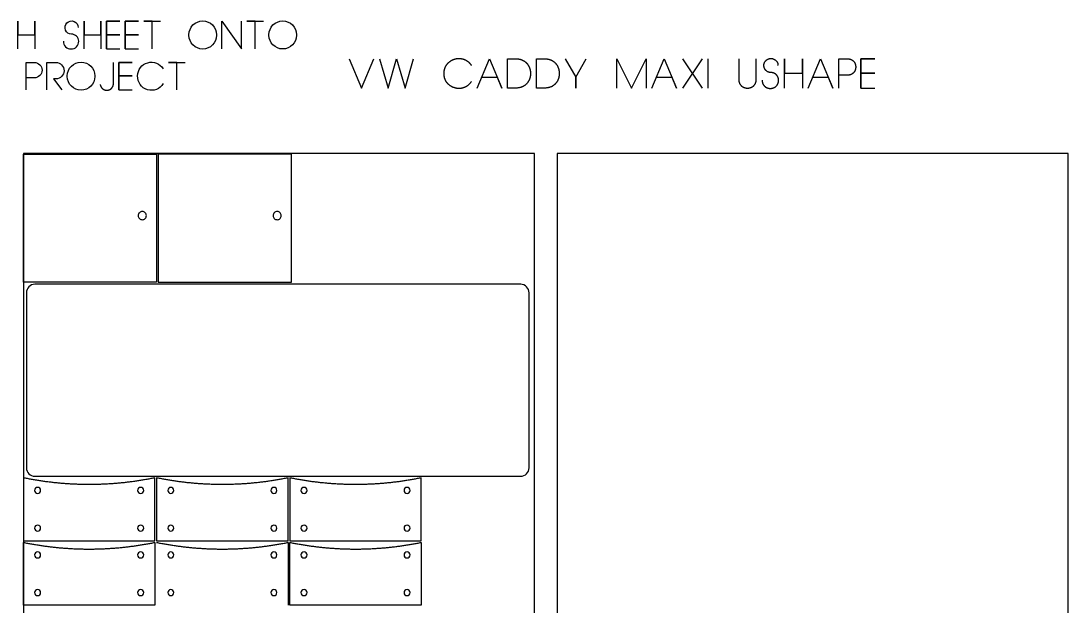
# Model space of a CAD drawing. Extents: x -767 to 3744, y -438 to 2808.
# Drawn here: x 1245 to 3744, y 1360 to 2757 of the extents above; entities that cross this region are included whole.
import ezdxf

# ---------------------------------------------------------------- set-up
doc = ezdxf.new("R2010")
doc.units = 0
for name, color, linetype in [('LAYER_1', 18, 'CONTINUOUS'), ('T5_LOGOLAYER_2', 18, 'CONTINUOUS'), ('T5_LOGOLAYER_20', 18, 'CONTINUOUS'), ('T5_LOGOLAYER_21', 18, 'CONTINUOUS')]:
    doc.layers.add(name, color=color, linetype=linetype)

msp = doc.modelspace()

# ---------------------------------------------------------------- linework, layer by layer
at = {"layer": 'LAYER_1'}
for points in [[(1257.7, 1690, 0.414214), (1277.7, 1670), (2437.7, 1670, 0.414214), (2457.7, 1690), (2457.7, 2108, 0.414214), (2437.7, 2128), (1277.7, 2128, 0.414214), (1257.7, 2108)], [(1284.5, 1643.2, 0.414214), (1277.2, 1636, 0.414214), (1284.5, 1628.8, 0.414214), (1291.7, 1636, 0.414214)], [(1530.5, 1643.2, 0.414214), (1523.2, 1636, 0.414214), (1530.5, 1628.8, 0.414214), (1537.7, 1636, 0.414214)], [(1602.5, 1643.2, 0.414214), (1595.2, 1636, 0.414214), (1602.5, 1628.8, 0.414214), (1609.7, 1636, 0.414214)], [(1848.5, 1643.2, 0.414214), (1841.2, 1636, 0.414214), (1848.5, 1628.8, 0.414214), (1855.7, 1636, 0.414214)], [(1920.5, 1643.2, 0.414214), (1913.2, 1636, 0.414214), (1920.5, 1628.8, 0.414214), (1927.7, 1636, 0.414214)], [(2166.5, 1643.2, 0.414214), (2159.2, 1636, 0.414214), (2166.5, 1628.8, 0.414214), (2173.7, 1636, 0.414214)], [(1284.5, 1553.2, 0.414214), (1277.2, 1546, 0.414214), (1284.5, 1538.8, 0.414214), (1291.7, 1546, 0.414214)], [(1530.5, 1553.2, 0.414214), (1523.2, 1546, 0.414214), (1530.5, 1538.8, 0.414214), (1537.7, 1546, 0.414214)], [(1602.5, 1553.2, 0.414214), (1595.2, 1546, 0.414214), (1602.5, 1538.8, 0.414214), (1609.7, 1546, 0.414214)], [(1848.5, 1553.2, 0.414214), (1841.2, 1546, 0.414214), (1848.5, 1538.8, 0.414214), (1855.7, 1546, 0.414214)], [(1920.5, 1553.2, 0.414214), (1913.2, 1546, 0.414214), (1920.5, 1538.8, 0.414214), (1927.7, 1546, 0.414214)], [(2166.5, 1553.2, 0.414214), (2159.2, 1546, 0.414214), (2166.5, 1538.8, 0.414214), (2173.7, 1546, 0.414214)], [(1284.5, 1489.2, 0.414214), (1277.2, 1482, 0.414214), (1284.5, 1474.8, 0.414214), (1291.7, 1482, 0.414214)], [(1530.5, 1489.2, 0.414214), (1523.2, 1482, 0.414214), (1530.5, 1474.8, 0.414214), (1537.7, 1482, 0.414214)], [(1602.5, 1489.2, 0.414214), (1595.2, 1482, 0.414214), (1602.5, 1474.8, 0.414214), (1609.7, 1482, 0.414214)], [(1848.5, 1489.2, 0.414214), (1841.2, 1482, 0.414214), (1848.5, 1474.8, 0.414214), (1855.7, 1482, 0.414214)], [(1920.5, 1489.2, 0.414214), (1913.2, 1482, 0.414214), (1920.5, 1474.8, 0.414214), (1927.7, 1482, 0.414214)], [(2166.5, 1489.2, 0.414214), (2159.2, 1482, 0.414214), (2166.5, 1474.8, 0.414214), (2173.7, 1482, 0.414214)], [(1284.5, 1399.2, 0.414214), (1277.2, 1392, 0.414214), (1284.5, 1384.8, 0.414214), (1291.7, 1392, 0.414214)], [(1530.5, 1399.2, 0.414214), (1523.2, 1392, 0.414214), (1530.5, 1384.8, 0.414214), (1537.7, 1392, 0.414214)], [(1602.5, 1399.2, 0.414214), (1595.2, 1392, 0.414214), (1602.5, 1384.8, 0.414214), (1609.7, 1392, 0.414214)], [(1848.5, 1399.2, 0.414214), (1841.2, 1392, 0.414214), (1848.5, 1384.8, 0.414214), (1855.7, 1392, 0.414214)], [(1920.5, 1399.2, 0.414214), (1913.2, 1392, 0.414214), (1920.5, 1384.8, 0.414214), (1927.7, 1392, 0.414214)], [(2166.5, 1399.2, 0.414214), (2159.2, 1392, 0.414214), (2166.5, 1384.8, 0.414214), (2173.7, 1392, 0.414214)]]:
    msp.add_lwpolyline(points, format="xyb", close=True, dxfattribs=at)
for points in [[(1250.5, 1516), (1564.5, 1516), (1564.5, 1666), (1562, 1665.5), (1559.6, 1665), (1557.1, 1664.5), (1554.7, 1664.1), (1552.2, 1663.6), (1549.8, 1663.1), (1547.4, 1662.7), (1544.9, 1662.3), (1542.5, 1661.8), (1540, 1661.4), (1537.6, 1661), (1535.1, 1660.6), (1532.7, 1660.2), (1530.2, 1659.8), (1527.8, 1659.4), (1525.3, 1659), (1522.9, 1658.6), (1520.4, 1658.3), (1518, 1657.9), (1515.5, 1657.6), (1513.1, 1657.2), (1510.6, 1656.9), (1508.2, 1656.6), (1505.7, 1656.3), (1503.3, 1656), (1500.8, 1655.7), (1498.4, 1655.4), (1495.9, 1655.1), (1493.4, 1654.8), (1491, 1654.5), (1488.5, 1654.3), (1486.1, 1654), (1483.6, 1653.8), (1481.2, 1653.5), (1478.7, 1653.3), (1476.3, 1653.1), (1473.8, 1652.9), (1471.4, 1652.7), (1468.9, 1652.5), (1466.4, 1652.3), (1464, 1652.1), (1461.5, 1651.9), (1459.1, 1651.8), (1456.6, 1651.6), (1454.2, 1651.4), (1451.7, 1651.3), (1449.2, 1651.2), (1446.8, 1651), (1444.3, 1650.9), (1441.9, 1650.8), (1439.4, 1650.7), (1437, 1650.6), (1434.5, 1650.5), (1432, 1650.4), (1429.6, 1650.4), (1427.1, 1650.3), (1424.7, 1650.2), (1422.2, 1650.2), (1419.8, 1650.1), (1417.3, 1650.1), (1414.8, 1650.1), (1412.4, 1650.1), (1409.9, 1650), (1407.5, 1650), (1405, 1650), (1402.5, 1650.1), (1400.1, 1650.1), (1397.6, 1650.1), (1395.2, 1650.1), (1392.7, 1650.2), (1390.3, 1650.2), (1387.8, 1650.3), (1385.3, 1650.4), (1382.9, 1650.4), (1380.4, 1650.5), (1378, 1650.6), (1375.5, 1650.7), (1373.1, 1650.8), (1370.6, 1650.9), (1368.1, 1651), (1365.7, 1651.2), (1363.2, 1651.3), (1360.8, 1651.4), (1358.3, 1651.6), (1355.9, 1651.8), (1353.4, 1651.9), (1350.9, 1652.1), (1348.5, 1652.3), (1346, 1652.5), (1343.6, 1652.7), (1341.1, 1652.9), (1338.7, 1653.1), (1336.2, 1653.3), (1333.8, 1653.5), (1331.3, 1653.8), (1328.8, 1654), (1326.4, 1654.3), (1323.9, 1654.5), (1321.5, 1654.8), (1319, 1655.1), (1316.6, 1655.4), (1314.1, 1655.7), (1311.7, 1656), (1309.2, 1656.3), (1306.8, 1656.6), (1304.3, 1656.9), (1301.9, 1657.2), (1299.4, 1657.6), (1297, 1657.9), (1294.5, 1658.3), (1292.1, 1658.6), (1289.6, 1659), (1287.2, 1659.4), (1284.7, 1659.8), (1282.3, 1660.2), (1279.8, 1660.6), (1277.4, 1661), (1274.9, 1661.4), (1272.5, 1661.8), (1270, 1662.3), (1267.6, 1662.7), (1265.1, 1663.1), (1262.7, 1663.6), (1260.2, 1664.1), (1257.8, 1664.5), (1255.4, 1665), (1252.9, 1665.5), (1250.5, 1666)], [(1886.5, 1516), (2200.5, 1516), (2200.5, 1666), (2198, 1665.5), (2195.6, 1665), (2193.1, 1664.5), (2190.7, 1664.1), (2188.2, 1663.6), (2185.8, 1663.1), (2183.4, 1662.7), (2180.9, 1662.3), (2178.5, 1661.8), (2176, 1661.4), (2173.6, 1661), (2171.1, 1660.6), (2168.7, 1660.2), (2166.2, 1659.8), (2163.8, 1659.4), (2161.3, 1659), (2158.9, 1658.6), (2156.4, 1658.3), (2154, 1657.9), (2151.5, 1657.6), (2149.1, 1657.2), (2146.6, 1656.9), (2144.2, 1656.6), (2141.7, 1656.3), (2139.3, 1656), (2136.8, 1655.7), (2134.4, 1655.4), (2131.9, 1655.1), (2129.4, 1654.8), (2127, 1654.5), (2124.5, 1654.3), (2122.1, 1654), (2119.6, 1653.8), (2117.2, 1653.5), (2114.7, 1653.3), (2112.3, 1653.1), (2109.8, 1652.9), (2107.4, 1652.7), (2104.9, 1652.5), (2102.4, 1652.3), (2100, 1652.1), (2097.5, 1651.9), (2095.1, 1651.8), (2092.6, 1651.6), (2090.2, 1651.4), (2087.7, 1651.3), (2085.2, 1651.2), (2082.8, 1651), (2080.3, 1650.9), (2077.9, 1650.8), (2075.4, 1650.7), (2073, 1650.6), (2070.5, 1650.5), (2068, 1650.4), (2065.6, 1650.4), (2063.1, 1650.3), (2060.7, 1650.2), (2058.2, 1650.2), (2055.8, 1650.1), (2053.3, 1650.1), (2050.8, 1650.1), (2048.4, 1650.1), (2045.9, 1650), (2043.5, 1650), (2041, 1650), (2038.5, 1650.1), (2036.1, 1650.1), (2033.6, 1650.1), (2031.2, 1650.1), (2028.7, 1650.2), (2026.3, 1650.2), (2023.8, 1650.3), (2021.3, 1650.4), (2018.9, 1650.4), (2016.4, 1650.5), (2014, 1650.6), (2011.5, 1650.7), (2009.1, 1650.8), (2006.6, 1650.9), (2004.1, 1651), (2001.7, 1651.2), (1999.2, 1651.3), (1996.8, 1651.4), (1994.3, 1651.6), (1991.9, 1651.8), (1989.4, 1651.9), (1986.9, 1652.1), (1984.5, 1652.3), (1982, 1652.5), (1979.6, 1652.7), (1977.1, 1652.9), (1974.7, 1653.1), (1972.2, 1653.3), (1969.8, 1653.5), (1967.3, 1653.8), (1964.8, 1654), (1962.4, 1654.3), (1959.9, 1654.5), (1957.5, 1654.8), (1955, 1655.1), (1952.6, 1655.4), (1950.1, 1655.7), (1947.7, 1656), (1945.2, 1656.3), (1942.8, 1656.6), (1940.3, 1656.9), (1937.9, 1657.2), (1935.4, 1657.6), (1933, 1657.9), (1930.5, 1658.3), (1928.1, 1658.6), (1925.6, 1659), (1923.2, 1659.4), (1920.7, 1659.8), (1918.3, 1660.2), (1915.8, 1660.6), (1913.4, 1661), (1910.9, 1661.4), (1908.5, 1661.8), (1906, 1662.3), (1903.6, 1662.7), (1901.1, 1663.1), (1898.7, 1663.6), (1896.2, 1664.1), (1893.8, 1664.5), (1891.4, 1665), (1888.9, 1665.5), (1886.5, 1666)], [(1250.5, 1512), (1252.9, 1511.5), (1255.4, 1511), (1257.8, 1510.5), (1260.2, 1510.1), (1262.7, 1509.6), (1265.1, 1509.1), (1267.6, 1508.7), (1270, 1508.3), (1272.5, 1507.8), (1274.9, 1507.4), (1277.4, 1507), (1279.8, 1506.6), (1282.3, 1506.2), (1284.7, 1505.8), (1287.2, 1505.4), (1289.6, 1505), (1292.1, 1504.6), (1294.5, 1504.3), (1297, 1503.9), (1299.4, 1503.6), (1301.9, 1503.2), (1304.3, 1502.9), (1306.8, 1502.6), (1309.2, 1502.3), (1311.7, 1502), (1314.1, 1501.7), (1316.6, 1501.4), (1319, 1501.1), (1321.5, 1500.8), (1323.9, 1500.5), (1326.4, 1500.3), (1328.8, 1500), (1331.3, 1499.8), (1333.8, 1499.5), (1336.2, 1499.3), (1338.7, 1499.1), (1341.1, 1498.9), (1343.6, 1498.7), (1346, 1498.5), (1348.5, 1498.3), (1350.9, 1498.1), (1353.4, 1497.9), (1355.9, 1497.8), (1358.3, 1497.6), (1360.8, 1497.4), (1363.2, 1497.3), (1365.7, 1497.2), (1368.1, 1497), (1370.6, 1496.9), (1373.1, 1496.8), (1375.5, 1496.7), (1378, 1496.6), (1380.4, 1496.5), (1382.9, 1496.4), (1385.3, 1496.4), (1387.8, 1496.3), (1390.3, 1496.2), (1392.7, 1496.2), (1395.2, 1496.1), (1397.6, 1496.1), (1400.1, 1496.1), (1402.5, 1496.1), (1405, 1496), (1407.5, 1496), (1409.9, 1496), (1412.4, 1496.1), (1414.8, 1496.1), (1417.3, 1496.1), (1419.8, 1496.1), (1422.2, 1496.2), (1424.7, 1496.2), (1427.1, 1496.3), (1429.6, 1496.4), (1432, 1496.4), (1434.5, 1496.5), (1437, 1496.6), (1439.4, 1496.7), (1441.9, 1496.8), (1444.3, 1496.9), (1446.8, 1497), (1449.2, 1497.2), (1451.7, 1497.3), (1454.2, 1497.4), (1456.6, 1497.6), (1459.1, 1497.8), (1461.5, 1497.9), (1464, 1498.1), (1466.4, 1498.3), (1468.9, 1498.5), (1471.4, 1498.7), (1473.8, 1498.9), (1476.3, 1499.1), (1478.7, 1499.3), (1481.2, 1499.5), (1483.6, 1499.8), (1486.1, 1500), (1488.5, 1500.3), (1491, 1500.5), (1493.4, 1500.8), (1495.9, 1501.1), (1498.4, 1501.4), (1500.8, 1501.7), (1503.3, 1502), (1505.7, 1502.3), (1508.2, 1502.6), (1510.6, 1502.9), (1513.1, 1503.2), (1515.5, 1503.6), (1518, 1503.9), (1520.4, 1504.3), (1522.9, 1504.6), (1525.3, 1505), (1527.8, 1505.4), (1530.2, 1505.8), (1532.7, 1506.2), (1535.1, 1506.6), (1537.6, 1507), (1540, 1507.4), (1542.5, 1507.8), (1544.9, 1508.3), (1547.4, 1508.7), (1549.8, 1509.1), (1552.2, 1509.6), (1554.7, 1510.1), (1557.1, 1510.5), (1559.6, 1511), (1562, 1511.5), (1564.5, 1512), (1564.5, 1362), (1250.5, 1362)]]:
    msp.add_lwpolyline(points, close=True, dxfattribs=at)
msp.add_lwpolyline([(1568.5, 1512), (1570.9, 1511.5), (1573.4, 1511), (1575.8, 1510.5), (1578.2, 1510.1), (1580.7, 1509.6), (1583.1, 1509.1), (1585.6, 1508.7), (1588, 1508.3), (1590.5, 1507.8), (1592.9, 1507.4), (1595.4, 1507), (1597.8, 1506.6), (1600.3, 1506.2), (1602.7, 1505.8), (1605.2, 1505.4), (1607.6, 1505), (1610.1, 1504.6), (1612.5, 1504.3), (1615, 1503.9), (1617.4, 1503.6), (1619.9, 1503.2), (1622.3, 1502.9), (1624.8, 1502.6), (1627.2, 1502.3), (1629.7, 1502), (1632.1, 1501.7), (1634.6, 1501.4), (1637, 1501.1), (1639.5, 1500.8), (1641.9, 1500.5), (1644.4, 1500.3), (1646.8, 1500), (1649.3, 1499.8), (1651.8, 1499.5), (1654.2, 1499.3), (1656.7, 1499.1), (1659.1, 1498.9), (1661.6, 1498.7), (1664, 1498.5), (1666.5, 1498.3), (1668.9, 1498.1), (1671.4, 1497.9), (1673.9, 1497.8), (1676.3, 1497.6), (1678.8, 1497.4), (1681.2, 1497.3), (1683.7, 1497.2), (1686.1, 1497), (1688.6, 1496.9), (1691.1, 1496.8), (1693.5, 1496.7), (1696, 1496.6), (1698.4, 1496.5), (1700.9, 1496.4), (1703.3, 1496.4), (1705.8, 1496.3), (1708.3, 1496.2), (1710.7, 1496.2), (1713.2, 1496.1), (1715.6, 1496.1), (1718.1, 1496.1), (1720.5, 1496.1), (1723, 1496), (1725.5, 1496), (1727.9, 1496), (1730.4, 1496.1), (1732.8, 1496.1), (1735.3, 1496.1), (1737.8, 1496.1), (1740.2, 1496.2), (1742.7, 1496.2), (1745.1, 1496.3), (1747.6, 1496.4), (1750, 1496.4), (1752.5, 1496.5), (1755, 1496.6), (1757.4, 1496.7), (1759.9, 1496.8), (1762.3, 1496.9), (1764.8, 1497), (1767.2, 1497.2), (1769.7, 1497.3), (1772.2, 1497.4), (1774.6, 1497.6), (1777.1, 1497.8), (1779.5, 1497.9), (1782, 1498.1), (1784.4, 1498.3), (1786.9, 1498.5), (1789.4, 1498.7), (1791.8, 1498.9), (1794.3, 1499.1), (1796.7, 1499.3), (1799.2, 1499.5), (1801.6, 1499.8), (1804.1, 1500), (1806.5, 1500.3), (1809, 1500.5), (1811.4, 1500.8), (1813.9, 1501.1), (1816.4, 1501.4), (1818.8, 1501.7), (1821.3, 1502), (1823.7, 1502.3), (1826.2, 1502.6), (1828.6, 1502.9), (1831.1, 1503.2), (1833.5, 1503.6), (1836, 1503.9), (1838.4, 1504.3), (1840.9, 1504.6), (1843.3, 1505), (1845.8, 1505.4), (1848.2, 1505.8), (1850.7, 1506.2), (1853.1, 1506.6), (1855.6, 1507), (1858, 1507.4), (1860.5, 1507.8), (1862.9, 1508.3), (1865.4, 1508.7), (1867.8, 1509.1), (1870.2, 1509.6), (1872.7, 1510.1), (1875.1, 1510.5), (1877.6, 1511), (1880, 1511.5), (1882.5, 1512), (1882.5, 1362)], dxfattribs=at)
at = {"layer": 'T5_LOGOLAYER_2'}
for points in [[(2028.1, 2666.4), (2057.5, 2596.4), (2086.9, 2666.4)], [(2100.9, 2666.4), (2121.2, 2596.4), (2141.5, 2666.4), (2161.8, 2596.4), (2182.1, 2666.4)], [(2320, 2612.5), (2319.5, 2611.7), (2319.1, 2611), (2318.6, 2610.3), (2318.1, 2609.7), (2317.7, 2609), (2317.2, 2608.4), (2316.7, 2607.8), (2316.1, 2607.1), (2315.6, 2606.6), (2315.1, 2606), (2314.6, 2605.4), (2314, 2604.9), (2313.5, 2604.4), (2312.9, 2603.8), (2312.3, 2603.3), (2311.7, 2602.9), (2311.2, 2602.4), (2310.6, 2602), (2310, 2601.5), (2309.4, 2601.1), (2308.8, 2600.7), (2308.1, 2600.3), (2307.5, 2599.9), (2306.9, 2599.6), (2306.3, 2599.2), (2305.6, 2598.9), (2305, 2598.6), (2304.3, 2598.3), (2303.7, 2598), (2303, 2597.8), (2302.3, 2597.5), (2301.7, 2597.3), (2301, 2597), (2300.3, 2596.8), (2299.7, 2596.6), (2299, 2596.5), (2298.3, 2596.3), (2297.6, 2596.1), (2296.9, 2596), (2296.3, 2595.9), (2295.6, 2595.8), (2294.9, 2595.7), (2294.2, 2595.6), (2293.5, 2595.5), (2292.8, 2595.5), (2292.1, 2595.4), (2291.4, 2595.4), (2290.7, 2595.4), (2290, 2595.4), (2289.3, 2595.4), (2288.7, 2595.4), (2288, 2595.5), (2287.3, 2595.5), (2286.6, 2595.6), (2285.9, 2595.7), (2285.2, 2595.8), (2284.5, 2595.9), (2283.8, 2596), (2283.2, 2596.1), (2282.5, 2596.2), (2281.8, 2596.4), (2281.1, 2596.6), (2280.5, 2596.8), (2279.8, 2596.9), (2279.2, 2597.2), (2278.5, 2597.4), (2277.8, 2597.6), (2277.2, 2597.8), (2276.6, 2598.1), (2275.9, 2598.4), (2275.3, 2598.6), (2274.7, 2598.9), (2274, 2599.2), (2273.4, 2599.5), (2272.8, 2599.9), (2272.2, 2600.2), (2271.6, 2600.6), (2271, 2600.9), (2270.4, 2601.3), (2269.8, 2601.7), (2269.3, 2602.1), (2268.7, 2602.5), (2268.2, 2602.9), (2267.6, 2603.3), (2267.1, 2603.8), (2266.5, 2604.2), (2266, 2604.7), (2265.5, 2605.1), (2265, 2605.6), (2264.5, 2606.1), (2264, 2606.6), (2263.5, 2607.1), (2263.1, 2607.7), (2262.6, 2608.2), (2262.2, 2608.7), (2261.7, 2609.3), (2261.3, 2609.9), (2260.9, 2610.4), (2260.5, 2611), (2260.1, 2611.6), (2259.8, 2612.2), (2259.4, 2612.8), (2259, 2613.5), (2258.7, 2614.1), (2258.4, 2614.7), (2258.1, 2615.4), (2257.8, 2616.1), (2257.5, 2616.7), (2257.2, 2617.4), (2256.9, 2618.1), (2256.7, 2618.8), (2256.5, 2619.5), (2256.2, 2620.2), (2256, 2621), (2255.9, 2621.7), (2255.7, 2622.4), (2255.5, 2623.2), (2255.4, 2624), (2255.3, 2624.7), (2255.1, 2625.5), (2255.1, 2626.3), (2255, 2627.1), (2254.9, 2627.9), (2254.9, 2628.7), (2254.9, 2629.5), (2254.8, 2630.4), (2254.9, 2631.2), (2254.9, 2632.1), (2254.9, 2632.9), (2254.9, 2633.7), (2255, 2634.5), (2255, 2635.3), (2255.1, 2636.1), (2255.2, 2636.9), (2255.3, 2637.7), (2255.4, 2638.4), (2255.6, 2639.2), (2255.7, 2639.9), (2255.9, 2640.7), (2256.1, 2641.4), (2256.3, 2642.1), (2256.5, 2642.9), (2256.7, 2643.6), (2257, 2644.3), (2257.2, 2644.9), (2257.5, 2645.6), (2257.8, 2646.3), (2258.1, 2646.9), (2258.4, 2647.6), (2258.7, 2648.2), (2259, 2648.9), (2259.3, 2649.5), (2259.7, 2650.1), (2260.1, 2650.7), (2260.4, 2651.3), (2260.8, 2651.9), (2261.2, 2652.4), (2261.7, 2653), (2262.1, 2653.6), (2262.5, 2654.1), (2262.9, 2654.6), (2263.4, 2655.2), (2263.9, 2655.7), (2264.3, 2656.2), (2264.8, 2656.7), (2265.3, 2657.1), (2265.8, 2657.6), (2266.3, 2658.1), (2266.8, 2658.5), (2267.4, 2659), (2267.9, 2659.4), (2268.4, 2659.8), (2269, 2660.2), (2269.5, 2660.6), (2270.1, 2661), (2270.7, 2661.4), (2271.2, 2661.7), (2271.8, 2662.1), (2272.4, 2662.4), (2273, 2662.7), (2273.6, 2663.1), (2274.2, 2663.4), (2274.8, 2663.7), (2275.4, 2663.9), (2276.1, 2664.2), (2276.7, 2664.5), (2277.3, 2664.7), (2278, 2665), (2278.6, 2665.2), (2279.3, 2665.4), (2279.9, 2665.6), (2280.6, 2665.8), (2281.2, 2666), (2281.9, 2666.1), (2282.5, 2666.3), (2283.2, 2666.4), (2283.9, 2666.6), (2284.5, 2666.7), (2285.2, 2666.8), (2285.9, 2666.9), (2286.5, 2666.9), (2287.2, 2667), (2287.9, 2667.1), (2288.6, 2667.1), (2289.3, 2667.1), (2289.9, 2667.1), (2290.6, 2667.1), (2291.3, 2667.1), (2292, 2667.1), (2292.7, 2667.1), (2293.3, 2667), (2294, 2667), (2294.7, 2666.9), (2295.4, 2666.8), (2296.1, 2666.7), (2296.7, 2666.6), (2297.4, 2666.4), (2298.1, 2666.3), (2298.7, 2666.1), (2299.4, 2666), (2300.1, 2665.8), (2300.7, 2665.6), (2301.4, 2665.4), (2302, 2665.2), (2302.7, 2664.9), (2303.3, 2664.7), (2304, 2664.4), (2304.6, 2664.1), (2305.3, 2663.8), (2305.9, 2663.5), (2306.5, 2663.2), (2307.1, 2662.8), (2307.7, 2662.5), (2308.4, 2662.1), (2309, 2661.7), (2309.6, 2661.3), (2310.2, 2660.9), (2310.7, 2660.5), (2311.3, 2660.1), (2311.9, 2659.6), (2312.5, 2659.1), (2313, 2658.7), (2313.6, 2658.2), (2314.1, 2657.6), (2314.7, 2657.1), (2315.2, 2656.6), (2315.7, 2656), (2316.2, 2655.4), (2316.7, 2654.8), (2317.2, 2654.2), (2317.7, 2653.6), (2318.2, 2653), (2318.6, 2652.3), (2319.1, 2651.7), (2319.5, 2651), (2320, 2650.3)], [(2333.8, 2596.4), (2363.2, 2666.4), (2392.6, 2596.4), (2382.1, 2621.6), (2345, 2621.6)], [(2543.8, 2666.4), (2569, 2622.3), (2569, 2596.4), (2569, 2622.3), (2594.2, 2666.4)], [(2667, 2596.4), (2667, 2666.4), (2702, 2596.4), (2737, 2666.4), (2737, 2596.4)], [(2751, 2596.4), (2780.4, 2666.4), (2809.8, 2596.4), (2799.3, 2621.6), (2762.2, 2621.6)], [(2823.8, 2666.4), (2870.7, 2596.4)], [(2824.5, 2596.4), (2871.4, 2666.4)], [(2885.4, 2596.4), (2885.4, 2666.4)], [(2958.2, 2666.4), (2958.2, 2617.4), (2958.2, 2616.7), (2958.2, 2616.1), (2958.2, 2615.4), (2958.3, 2614.8), (2958.3, 2614.2), (2958.4, 2613.6), (2958.5, 2613), (2958.6, 2612.4), (2958.7, 2611.9), (2958.9, 2611.3), (2959, 2610.8), (2959.2, 2610.2), (2959.4, 2609.7), (2959.5, 2609.2), (2959.7, 2608.7), (2960, 2608.2), (2960.2, 2607.7), (2960.4, 2607.2), (2960.7, 2606.7), (2960.9, 2606.3), (2961.2, 2605.8), (2961.4, 2605.4), (2961.7, 2605), (2962, 2604.6), (2962.3, 2604.2), (2962.6, 2603.8), (2963, 2603.4), (2963.3, 2603), (2963.6, 2602.6), (2964, 2602.3), (2964.3, 2601.9), (2964.7, 2601.6), (2965.1, 2601.3), (2965.5, 2601), (2965.9, 2600.7), (2966.2, 2600.4), (2966.7, 2600.1), (2967.1, 2599.8), (2967.5, 2599.6), (2967.9, 2599.3), (2968.3, 2599.1), (2968.8, 2598.8), (2969.2, 2598.6), (2969.6, 2598.4), (2970.1, 2598.2), (2970.5, 2598), (2971, 2597.8), (2971.4, 2597.7), (2971.9, 2597.5), (2972.4, 2597.4), (2972.8, 2597.2), (2973.3, 2597.1), (2973.8, 2597), (2974.3, 2596.9), (2974.8, 2596.8), (2975.2, 2596.7), (2975.7, 2596.6), (2976.2, 2596.5), (2976.7, 2596.5), (2977.2, 2596.4), (2977.7, 2596.4), (2978.2, 2596.4), (2978.7, 2596.4), (2979.2, 2596.4), (2979.6, 2596.4), (2980.1, 2596.4), (2980.6, 2596.4), (2981.1, 2596.4), (2981.6, 2596.5), (2982.1, 2596.5), (2982.6, 2596.6), (2983.1, 2596.7), (2983.6, 2596.8), (2984, 2596.9), (2984.5, 2597), (2985, 2597.1), (2985.5, 2597.2), (2985.9, 2597.4), (2986.4, 2597.5), (2986.9, 2597.7), (2987.3, 2597.8), (2987.8, 2598), (2988.2, 2598.2), (2988.7, 2598.4), (2989.1, 2598.6), (2989.6, 2598.8), (2990, 2599.1), (2990.4, 2599.3), (2990.8, 2599.6), (2991.2, 2599.8), (2991.7, 2600.1), (2992.1, 2600.4), (2992.4, 2600.7), (2992.8, 2601), (2993.2, 2601.3), (2993.6, 2601.6), (2994, 2601.9), (2994.3, 2602.3), (2994.7, 2602.6), (2995, 2603), (2995.3, 2603.4), (2995.7, 2603.8), (2996, 2604.2), (2996.3, 2604.6), (2996.6, 2605), (2996.9, 2605.4), (2997.1, 2605.8), (2997.4, 2606.3), (2997.7, 2606.7), (2997.9, 2607.2), (2998.1, 2607.7), (2998.3, 2608.2), (2998.6, 2608.7), (2998.8, 2609.2), (2998.9, 2609.7), (2999.1, 2610.2), (2999.3, 2610.8), (2999.4, 2611.3), (2999.6, 2611.9), (2999.7, 2612.4), (2999.8, 2613), (2999.9, 2613.6), (3000, 2614.2), (3000, 2614.8), (3000.1, 2615.4), (3000.1, 2616.1), (3000.1, 2616.7), (3000.2, 2617.4), (3000.2, 2666.4)], [(3014.2, 2615.3), (3014.2, 2614.7), (3014.2, 2614.1), (3014.2, 2613.5), (3014.3, 2612.9), (3014.3, 2612.3), (3014.4, 2611.8), (3014.5, 2611.2), (3014.6, 2610.7), (3014.7, 2610.1), (3014.8, 2609.6), (3015, 2609.1), (3015.1, 2608.6), (3015.3, 2608.1), (3015.5, 2607.6), (3015.6, 2607.2), (3015.8, 2606.7), (3016, 2606.2), (3016.3, 2605.8), (3016.5, 2605.4), (3016.7, 2604.9), (3017, 2604.5), (3017.2, 2604.1), (3017.5, 2603.7), (3017.8, 2603.3), (3018.1, 2602.9), (3018.3, 2602.6), (3018.6, 2602.2), (3019, 2601.9), (3019.3, 2601.5), (3019.6, 2601.2), (3019.9, 2600.9), (3020.3, 2600.6), (3020.6, 2600.3), (3021, 2600), (3021.3, 2599.7), (3021.7, 2599.4), (3022.1, 2599.2), (3022.5, 2598.9), (3022.9, 2598.7), (3023.2, 2598.4), (3023.6, 2598.2), (3024, 2598), (3024.5, 2597.8), (3024.9, 2597.6), (3025.3, 2597.4), (3025.7, 2597.2), (3026.1, 2597), (3026.6, 2596.9), (3027, 2596.7), (3027.4, 2596.6), (3027.9, 2596.5), (3028.3, 2596.4), (3028.7, 2596.2), (3029.2, 2596.1), (3029.6, 2596.1), (3030.1, 2596), (3030.5, 2595.9), (3031, 2595.8), (3031.5, 2595.8), (3031.9, 2595.7), (3032.4, 2595.7), (3032.8, 2595.7), (3033.3, 2595.7), (3033.8, 2595.7), (3034.2, 2595.7), (3034.7, 2595.7), (3035.1, 2595.7), (3035.6, 2595.7), (3036, 2595.8), (3036.5, 2595.8), (3037, 2595.9), (3037.4, 2596), (3037.9, 2596.1), (3038.3, 2596.1), (3038.8, 2596.2), (3039.2, 2596.4), (3039.6, 2596.5), (3040.1, 2596.6), (3040.5, 2596.7), (3040.9, 2596.9), (3041.4, 2597), (3041.8, 2597.2), (3042.2, 2597.4), (3042.6, 2597.6), (3043.1, 2597.8), (3043.5, 2598), (3043.9, 2598.2), (3044.3, 2598.4), (3044.7, 2598.7), (3045, 2598.9), (3045.4, 2599.2), (3045.8, 2599.4), (3046.2, 2599.7), (3046.5, 2600), (3046.9, 2600.3), (3047.2, 2600.6), (3047.6, 2600.9), (3047.9, 2601.2), (3048.2, 2601.5), (3048.5, 2601.9), (3048.9, 2602.2), (3049.2, 2602.6), (3049.4, 2602.9), (3049.7, 2603.3), (3050, 2603.7), (3050.3, 2604.1), (3050.5, 2604.5), (3050.8, 2604.9), (3051, 2605.4), (3051.2, 2605.8), (3051.5, 2606.2), (3051.7, 2606.7), (3051.9, 2607.2), (3052, 2607.6), (3052.2, 2608.1), (3052.4, 2608.6), (3052.5, 2609.1), (3052.7, 2609.6), (3052.8, 2610.1), (3052.9, 2610.7), (3053, 2611.2), (3053.1, 2611.8), (3053.2, 2612.3), (3053.2, 2612.9), (3053.3, 2613.5), (3053.3, 2614.1), (3053.3, 2614.7), (3053.4, 2615.3), (3053.3, 2615.7), (3053.3, 2616.2), (3053.3, 2616.7), (3053.3, 2617.1), (3053.2, 2617.6), (3053.1, 2618), (3053.1, 2618.5), (3053, 2618.9), (3052.9, 2619.4), (3052.8, 2619.8), (3052.7, 2620.3), (3052.5, 2620.7), (3052.4, 2621.1), (3052.3, 2621.5), (3052.1, 2621.9), (3051.9, 2622.4), (3051.8, 2622.8), (3051.6, 2623.2), (3051.4, 2623.6), (3051.2, 2623.9), (3051, 2624.3), (3050.7, 2624.7), (3050.5, 2625.1), (3050.3, 2625.4), (3050, 2625.8), (3049.7, 2626.2), (3049.5, 2626.5), (3049.2, 2626.9), (3048.9, 2627.2), (3048.6, 2627.5), (3048.3, 2627.8), (3048, 2628.1), (3047.7, 2628.5), (3047.4, 2628.7), (3047.1, 2629), (3046.7, 2629.3), (3046.4, 2629.6), (3046.1, 2629.9), (3045.7, 2630.1), (3045.3, 2630.4), (3045, 2630.6), (3044.6, 2630.8), (3044.2, 2631.1), (3043.8, 2631.3), (3043.4, 2631.5), (3043, 2631.7), (3042.6, 2631.9), (3042.2, 2632), (3041.8, 2632.2), (3041.4, 2632.4), (3041, 2632.5), (3040.6, 2632.7), (3040.1, 2632.8), (3039.7, 2632.9), (3039.3, 2633), (3038.8, 2633.1), (3038.4, 2633.2), (3037.9, 2633.3), (3037.5, 2633.3), (3037, 2633.4), (3036.6, 2633.4), (3036.1, 2633.4), (3035.6, 2633.5), (3035.2, 2633.5), (3034.5, 2633.5), (3033.8, 2633.5), (3033.1, 2633.6), (3032.4, 2633.7), (3031.8, 2633.8), (3031.1, 2633.9), (3030.5, 2634.1), (3029.9, 2634.3), (3029.3, 2634.5), (3028.7, 2634.7), (3028.1, 2634.9), (3027.6, 2635.2), (3027, 2635.5), (3026.5, 2635.8), (3026, 2636.1), (3025.5, 2636.5), (3025, 2636.8), (3024.5, 2637.2), (3024.1, 2637.6), (3023.6, 2638), (3023.2, 2638.4), (3022.8, 2638.8), (3022.4, 2639.3), (3022, 2639.7), (3021.6, 2640.2), (3021.3, 2640.7), (3021, 2641.2), (3020.7, 2641.7), (3020.4, 2642.2), (3020.1, 2642.8), (3019.8, 2643.3), (3019.6, 2643.8), (3019.4, 2644.4), (3019.2, 2644.9), (3019, 2645.5), (3018.9, 2646.1), (3018.7, 2646.7), (3018.6, 2647.2), (3018.5, 2647.8), (3018.4, 2648.4), (3018.4, 2649), (3018.3, 2649.6), (3018.3, 2650.2), (3018.3, 2650.8), (3018.3, 2651.4), (3018.4, 2652), (3018.4, 2652.6), (3018.5, 2653.2), (3018.6, 2653.8), (3018.8, 2654.4), (3018.9, 2655), (3019.1, 2655.6), (3019.3, 2656.2), (3019.6, 2656.7), (3019.8, 2657.3), (3020.1, 2657.9), (3020.4, 2658.5), (3020.7, 2659), (3021.1, 2659.6), (3021.5, 2660.1), (3021.9, 2660.6), (3022.3, 2661.2), (3022.8, 2661.7), (3023.3, 2662.2), (3023.8, 2662.6), (3024.3, 2663.1), (3024.8, 2663.5), (3025.3, 2663.9), (3025.9, 2664.3), (3026.4, 2664.7), (3027, 2665), (3027.5, 2665.3), (3028.1, 2665.6), (3028.7, 2665.8), (3029.3, 2666.1), (3029.8, 2666.3), (3030.4, 2666.5), (3031, 2666.6), (3031.6, 2666.8), (3032.2, 2666.9), (3032.8, 2667), (3033.4, 2667), (3034, 2667.1), (3034.6, 2667.1), (3035.2, 2667.1), (3035.8, 2667.1), (3036.4, 2667.1), (3037, 2667), (3037.6, 2666.9), (3038.2, 2666.8), (3038.8, 2666.7), (3039.3, 2666.6), (3039.9, 2666.4), (3040.5, 2666.2), (3041, 2666), (3041.6, 2665.8), (3042.1, 2665.6), (3042.7, 2665.3), (3043.2, 2665), (3043.7, 2664.7), (3044.2, 2664.4), (3044.7, 2664.1), (3045.2, 2663.8), (3045.7, 2663.4), (3046.1, 2663), (3046.6, 2662.6), (3047, 2662.2), (3047.4, 2661.8), (3047.8, 2661.4), (3048.2, 2660.9), (3048.6, 2660.4), (3049, 2659.9), (3049.3, 2659.4), (3049.6, 2658.9), (3049.9, 2658.4), (3050.2, 2657.8), (3050.5, 2657.3), (3050.7, 2656.7), (3051, 2656.1), (3051.2, 2655.5), (3051.3, 2654.9), (3051.5, 2654.3), (3051.6, 2653.6), (3051.7, 2653), (3051.8, 2652.3), (3051.9, 2651.6), (3051.9, 2651), (3052, 2650.3)], [(3067.4, 2596.4), (3067.4, 2666.4), (3067.4, 2632.1), (3110.1, 2632.1), (3110.1, 2666.4), (3110.1, 2596.4)], [(3124.1, 2596.4), (3153.5, 2666.4), (3182.9, 2596.4), (3172.4, 2621.6), (3135.3, 2621.6)], [(3196.9, 2596.4), (3196.9, 2666.4), (3217.9, 2666.4), (3218.5, 2666.4), (3219.1, 2666.3), (3219.6, 2666.3), (3220.2, 2666.3), (3220.8, 2666.2), (3221.4, 2666.1), (3221.9, 2666), (3222.4, 2665.9), (3223, 2665.8), (3223.5, 2665.7), (3224, 2665.5), (3224.5, 2665.4), (3225, 2665.2), (3225.5, 2665.1), (3226, 2664.9), (3226.4, 2664.7), (3226.9, 2664.5), (3227.3, 2664.3), (3227.8, 2664), (3228.2, 2663.8), (3228.6, 2663.5), (3229, 2663.3), (3229.4, 2663), (3229.8, 2662.7), (3230.2, 2662.5), (3230.5, 2662.2), (3230.9, 2661.9), (3231.3, 2661.6), (3231.6, 2661.2), (3231.9, 2660.9), (3232.2, 2660.6), (3232.6, 2660.2), (3232.9, 2659.9), (3233.1, 2659.5), (3233.4, 2659.2), (3233.7, 2658.8), (3234, 2658.4), (3234.2, 2658.1), (3234.5, 2657.7), (3234.7, 2657.3), (3234.9, 2656.9), (3235.1, 2656.5), (3235.3, 2656.1), (3235.5, 2655.7), (3235.7, 2655.2), (3235.9, 2654.8), (3236.1, 2654.4), (3236.2, 2654), (3236.4, 2653.5), (3236.5, 2653.1), (3236.6, 2652.7), (3236.8, 2652.2), (3236.9, 2651.8), (3237, 2651.3), (3237.1, 2650.9), (3237.1, 2650.4), (3237.2, 2650), (3237.3, 2649.5), (3237.3, 2649.1), (3237.4, 2648.6), (3237.4, 2648.1), (3237.4, 2647.7), (3237.4, 2647.2), (3237.5, 2646.8), (3237.4, 2646.3), (3237.4, 2645.8), (3237.4, 2645.4), (3237.4, 2644.9), (3237.3, 2644.5), (3237.3, 2644), (3237.2, 2643.6), (3237.1, 2643.1), (3237.1, 2642.7), (3237, 2642.2), (3236.9, 2641.8), (3236.8, 2641.3), (3236.6, 2640.9), (3236.5, 2640.4), (3236.4, 2640), (3236.2, 2639.6), (3236.1, 2639.1), (3235.9, 2638.7), (3235.7, 2638.3), (3235.5, 2637.9), (3235.3, 2637.5), (3235.1, 2637.1), (3234.9, 2636.7), (3234.7, 2636.3), (3234.5, 2635.9), (3234.2, 2635.5), (3234, 2635.1), (3233.7, 2634.7), (3233.4, 2634.4), (3233.1, 2634), (3232.9, 2633.6), (3232.6, 2633.3), (3232.2, 2632.9), (3231.9, 2632.6), (3231.6, 2632.3), (3231.3, 2632), (3230.9, 2631.7), (3230.5, 2631.4), (3230.2, 2631.1), (3229.8, 2630.8), (3229.4, 2630.5), (3229, 2630.2), (3228.6, 2630), (3228.2, 2629.7), (3227.8, 2629.5), (3227.3, 2629.3), (3226.9, 2629.1), (3226.4, 2628.8), (3226, 2628.7), (3225.5, 2628.5), (3225, 2628.3), (3224.5, 2628.1), (3224, 2628), (3223.5, 2627.8), (3223, 2627.7), (3222.4, 2627.6), (3221.9, 2627.5), (3221.4, 2627.4), (3220.8, 2627.3), (3220.2, 2627.3), (3219.6, 2627.2), (3219.1, 2627.2), (3218.5, 2627.2), (3217.9, 2627.2), (3196.9, 2627.2)], [(3249.4, 2596.4), (3249.4, 2666.4), (3283, 2666.4), (3249.4, 2666.4), (3249.4, 2632.1), (3283, 2632.1), (3249.4, 2632.1), (3249.4, 2596.4), (3283, 2596.4)]]:
    msp.add_lwpolyline(points, dxfattribs=at)
for points in [[(2406.6, 2596.4), (2406.6, 2666.4), (2426.2, 2666.4), (2427.3, 2666.4), (2428.4, 2666.3), (2429.4, 2666.3), (2430.5, 2666.2), (2431.5, 2666.1), (2432.5, 2665.9), (2433.5, 2665.8), (2434.4, 2665.6), (2435.4, 2665.4), (2436.3, 2665.2), (2437.2, 2664.9), (2438.1, 2664.6), (2439, 2664.3), (2439.9, 2664), (2440.7, 2663.7), (2441.6, 2663.4), (2442.4, 2663), (2443.2, 2662.6), (2443.9, 2662.2), (2444.7, 2661.8), (2445.4, 2661.3), (2446.2, 2660.9), (2446.9, 2660.4), (2447.6, 2659.9), (2448.2, 2659.4), (2448.9, 2658.9), (2449.5, 2658.3), (2450.2, 2657.8), (2450.8, 2657.2), (2451.4, 2656.6), (2451.9, 2656), (2452.5, 2655.4), (2453, 2654.8), (2453.6, 2654.2), (2454.1, 2653.5), (2454.5, 2652.9), (2455, 2652.2), (2455.5, 2651.5), (2455.9, 2650.8), (2456.3, 2650.1), (2456.7, 2649.4), (2457.1, 2648.7), (2457.5, 2648), (2457.8, 2647.2), (2458.2, 2646.5), (2458.5, 2645.7), (2458.8, 2645), (2459.1, 2644.2), (2459.3, 2643.4), (2459.6, 2642.7), (2459.8, 2641.9), (2460, 2641.1), (2460.2, 2640.3), (2460.4, 2639.5), (2460.6, 2638.7), (2460.7, 2637.9), (2460.8, 2637.1), (2460.9, 2636.3), (2461, 2635.5), (2461.1, 2634.6), (2461.2, 2633.8), (2461.2, 2633), (2461.2, 2632.2), (2461.2, 2631.4), (2461.2, 2630.5), (2461.2, 2629.7), (2461.2, 2628.9), (2461.1, 2628.1), (2461, 2627.3), (2460.9, 2626.5), (2460.8, 2625.6), (2460.7, 2624.8), (2460.6, 2624), (2460.4, 2623.2), (2460.2, 2622.4), (2460, 2621.6), (2459.8, 2620.8), (2459.6, 2620.1), (2459.3, 2619.3), (2459.1, 2618.5), (2458.8, 2617.7), (2458.5, 2617), (2458.2, 2616.2), (2457.8, 2615.5), (2457.5, 2614.8), (2457.1, 2614), (2456.7, 2613.3), (2456.3, 2612.6), (2455.9, 2611.9), (2455.5, 2611.2), (2455, 2610.5), (2454.5, 2609.9), (2454.1, 2609.2), (2453.6, 2608.6), (2453, 2607.9), (2452.5, 2607.3), (2451.9, 2606.7), (2451.4, 2606.1), (2450.8, 2605.5), (2450.2, 2604.9), (2449.5, 2604.4), (2448.9, 2603.9), (2448.2, 2603.3), (2447.6, 2602.8), (2446.9, 2602.3), (2446.2, 2601.9), (2445.4, 2601.4), (2444.7, 2601), (2443.9, 2600.5), (2443.2, 2600.1), (2442.4, 2599.7), (2441.6, 2599.4), (2440.7, 2599), (2439.9, 2598.7), (2439, 2598.4), (2438.1, 2598.1), (2437.2, 2597.8), (2436.3, 2597.6), (2435.4, 2597.4), (2434.4, 2597.2), (2433.5, 2597), (2432.5, 2596.8), (2431.5, 2596.7), (2430.5, 2596.6), (2429.4, 2596.5), (2428.4, 2596.4), (2427.3, 2596.4), (2426.2, 2596.4)], [(2475.2, 2596.4), (2475.2, 2666.4), (2494.8, 2666.4), (2495.9, 2666.4), (2497, 2666.3), (2498, 2666.3), (2499, 2666.2), (2500.1, 2666.1), (2501.1, 2665.9), (2502, 2665.8), (2503, 2665.6), (2503.9, 2665.4), (2504.9, 2665.2), (2505.8, 2664.9), (2506.7, 2664.6), (2507.6, 2664.3), (2508.4, 2664), (2509.3, 2663.7), (2510.1, 2663.4), (2510.9, 2663), (2511.7, 2662.6), (2512.5, 2662.2), (2513.3, 2661.8), (2514, 2661.3), (2514.7, 2660.9), (2515.4, 2660.4), (2516.1, 2659.9), (2516.8, 2659.4), (2517.5, 2658.9), (2518.1, 2658.3), (2518.7, 2657.8), (2519.3, 2657.2), (2519.9, 2656.6), (2520.5, 2656), (2521, 2655.4), (2521.6, 2654.8), (2522.1, 2654.2), (2522.6, 2653.5), (2523.1, 2652.9), (2523.6, 2652.2), (2524, 2651.5), (2524.5, 2650.8), (2524.9, 2650.1), (2525.3, 2649.4), (2525.7, 2648.7), (2526, 2648), (2526.4, 2647.2), (2526.7, 2646.5), (2527, 2645.7), (2527.3, 2645), (2527.6, 2644.2), (2527.9, 2643.4), (2528.1, 2642.7), (2528.4, 2641.9), (2528.6, 2641.1), (2528.8, 2640.3), (2528.9, 2639.5), (2529.1, 2638.7), (2529.3, 2637.9), (2529.4, 2637.1), (2529.5, 2636.3), (2529.6, 2635.5), (2529.7, 2634.6), (2529.7, 2633.8), (2529.8, 2633), (2529.8, 2632.2), (2529.8, 2631.4), (2529.8, 2630.5), (2529.8, 2629.7), (2529.7, 2628.9), (2529.7, 2628.1), (2529.6, 2627.3), (2529.5, 2626.5), (2529.4, 2625.6), (2529.3, 2624.8), (2529.1, 2624), (2528.9, 2623.2), (2528.8, 2622.4), (2528.6, 2621.6), (2528.4, 2620.8), (2528.1, 2620.1), (2527.9, 2619.3), (2527.6, 2618.5), (2527.3, 2617.7), (2527, 2617), (2526.7, 2616.2), (2526.4, 2615.5), (2526, 2614.8), (2525.7, 2614), (2525.3, 2613.3), (2524.9, 2612.6), (2524.5, 2611.9), (2524, 2611.2), (2523.6, 2610.5), (2523.1, 2609.9), (2522.6, 2609.2), (2522.1, 2608.6), (2521.6, 2607.9), (2521, 2607.3), (2520.5, 2606.7), (2519.9, 2606.1), (2519.3, 2605.5), (2518.7, 2604.9), (2518.1, 2604.4), (2517.5, 2603.9), (2516.8, 2603.3), (2516.1, 2602.8), (2515.4, 2602.3), (2514.7, 2601.9), (2514, 2601.4), (2513.3, 2601), (2512.5, 2600.5), (2511.7, 2600.1), (2510.9, 2599.7), (2510.1, 2599.4), (2509.3, 2599), (2508.4, 2598.7), (2507.6, 2598.4), (2506.7, 2598.1), (2505.8, 2597.8), (2504.9, 2597.6), (2503.9, 2597.4), (2503, 2597.2), (2502, 2597), (2501.1, 2596.8), (2500.1, 2596.7), (2499, 2596.6), (2498, 2596.5), (2497, 2596.4), (2495.9, 2596.4), (2494.8, 2596.4)], [(1572.5, 2439), (1572.5, 2133), (1890.5, 2133), (1890.5, 2439)], [(1568.5, 1666), (1568.5, 1516), (1882.5, 1516), (1882.5, 1666), (1880, 1665.5), (1877.6, 1665), (1875.1, 1664.5), (1872.7, 1664.1), (1870.2, 1663.6), (1867.8, 1663.1), (1865.4, 1662.7), (1862.9, 1662.3), (1860.5, 1661.8), (1858, 1661.4), (1855.6, 1661), (1853.1, 1660.6), (1850.7, 1660.2), (1848.2, 1659.8), (1845.8, 1659.4), (1843.3, 1659), (1840.9, 1658.6), (1838.4, 1658.3), (1836, 1657.9), (1833.5, 1657.6), (1831.1, 1657.2), (1828.6, 1656.9), (1826.2, 1656.6), (1823.7, 1656.3), (1821.3, 1656), (1818.8, 1655.7), (1816.4, 1655.4), (1813.9, 1655.1), (1811.4, 1654.8), (1809, 1654.5), (1806.5, 1654.3), (1804.1, 1654), (1801.6, 1653.8), (1799.2, 1653.5), (1796.7, 1653.3), (1794.3, 1653.1), (1791.8, 1652.9), (1789.4, 1652.7), (1786.9, 1652.5), (1784.4, 1652.3), (1782, 1652.1), (1779.5, 1651.9), (1777.1, 1651.8), (1774.6, 1651.6), (1772.2, 1651.4), (1769.7, 1651.3), (1767.2, 1651.2), (1764.8, 1651), (1762.3, 1650.9), (1759.9, 1650.8), (1757.4, 1650.7), (1755, 1650.6), (1752.5, 1650.5), (1750, 1650.4), (1747.6, 1650.4), (1745.1, 1650.3), (1742.7, 1650.2), (1740.2, 1650.2), (1737.8, 1650.1), (1735.3, 1650.1), (1732.8, 1650.1), (1730.4, 1650.1), (1727.9, 1650), (1725.5, 1650), (1723, 1650), (1720.5, 1650.1), (1718.1, 1650.1), (1715.6, 1650.1), (1713.2, 1650.1), (1710.7, 1650.2), (1708.3, 1650.2), (1705.8, 1650.3), (1703.3, 1650.4), (1700.9, 1650.4), (1698.4, 1650.5), (1696, 1650.6), (1693.5, 1650.7), (1691.1, 1650.8), (1688.6, 1650.9), (1686.1, 1651), (1683.7, 1651.2), (1681.2, 1651.3), (1678.8, 1651.4), (1676.3, 1651.6), (1673.9, 1651.8), (1671.4, 1651.9), (1668.9, 1652.1), (1666.5, 1652.3), (1664, 1652.5), (1661.6, 1652.7), (1659.1, 1652.9), (1656.7, 1653.1), (1654.2, 1653.3), (1651.8, 1653.5), (1649.3, 1653.8), (1646.8, 1654), (1644.4, 1654.3), (1641.9, 1654.5), (1639.5, 1654.8), (1637, 1655.1), (1634.6, 1655.4), (1632.1, 1655.7), (1629.7, 1656), (1627.2, 1656.3), (1624.8, 1656.6), (1622.3, 1656.9), (1619.9, 1657.2), (1617.4, 1657.6), (1615, 1657.9), (1612.5, 1658.3), (1610.1, 1658.6), (1607.6, 1659), (1605.2, 1659.4), (1602.7, 1659.8), (1600.3, 1660.2), (1597.8, 1660.6), (1595.4, 1661), (1592.9, 1661.4), (1590.5, 1661.8), (1588, 1662.3), (1585.6, 1662.7), (1583.1, 1663.1), (1580.7, 1663.6), (1578.2, 1664.1), (1575.8, 1664.5), (1573.4, 1665), (1570.9, 1665.5)], [(2200.5, 1362), (1886.5, 1362), (1886.5, 1512), (1888.9, 1511.5), (1891.4, 1511), (1893.8, 1510.5), (1896.2, 1510.1), (1898.7, 1509.6), (1901.1, 1509.1), (1903.6, 1508.7), (1906, 1508.3), (1908.5, 1507.8), (1910.9, 1507.4), (1913.4, 1507), (1915.8, 1506.6), (1918.3, 1506.2), (1920.7, 1505.8), (1923.2, 1505.4), (1925.6, 1505), (1928.1, 1504.6), (1930.5, 1504.3), (1933, 1503.9), (1935.4, 1503.6), (1937.9, 1503.2), (1940.3, 1502.9), (1942.8, 1502.6), (1945.2, 1502.3), (1947.7, 1502), (1950.1, 1501.7), (1952.6, 1501.4), (1955, 1501.1), (1957.5, 1500.8), (1959.9, 1500.5), (1962.4, 1500.3), (1964.8, 1500), (1967.3, 1499.8), (1969.8, 1499.5), (1972.2, 1499.3), (1974.7, 1499.1), (1977.1, 1498.9), (1979.6, 1498.7), (1982, 1498.5), (1984.5, 1498.3), (1986.9, 1498.1), (1989.4, 1497.9), (1991.9, 1497.8), (1994.3, 1497.6), (1996.8, 1497.4), (1999.2, 1497.3), (2001.7, 1497.2), (2004.1, 1497), (2006.6, 1496.9), (2009.1, 1496.8), (2011.5, 1496.7), (2014, 1496.6), (2016.4, 1496.5), (2018.9, 1496.4), (2021.3, 1496.4), (2023.8, 1496.3), (2026.3, 1496.2), (2028.7, 1496.2), (2031.2, 1496.1), (2033.6, 1496.1), (2036.1, 1496.1), (2038.5, 1496.1), (2041, 1496), (2043.5, 1496), (2045.9, 1496), (2048.4, 1496.1), (2050.8, 1496.1), (2053.3, 1496.1), (2055.8, 1496.1), (2058.2, 1496.2), (2060.7, 1496.2), (2063.1, 1496.3), (2065.6, 1496.4), (2068, 1496.4), (2070.5, 1496.5), (2073, 1496.6), (2075.4, 1496.7), (2077.9, 1496.8), (2080.3, 1496.9), (2082.8, 1497), (2085.2, 1497.2), (2087.7, 1497.3), (2090.2, 1497.4), (2092.6, 1497.6), (2095.1, 1497.8), (2097.5, 1497.9), (2100, 1498.1), (2102.4, 1498.3), (2104.9, 1498.5), (2107.4, 1498.7), (2109.8, 1498.9), (2112.3, 1499.1), (2114.7, 1499.3), (2117.2, 1499.5), (2119.6, 1499.8), (2122.1, 1500), (2124.5, 1500.3), (2127, 1500.5), (2129.4, 1500.8), (2131.9, 1501.1), (2134.4, 1501.4), (2136.8, 1501.7), (2139.3, 1502), (2141.7, 1502.3), (2144.2, 1502.6), (2146.6, 1502.9), (2149.1, 1503.2), (2151.5, 1503.6), (2154, 1503.9), (2156.4, 1504.3), (2158.9, 1504.6), (2161.3, 1505), (2163.8, 1505.4), (2166.2, 1505.8), (2168.7, 1506.2), (2171.1, 1506.6), (2173.6, 1507), (2176, 1507.4), (2178.5, 1507.8), (2180.9, 1508.3), (2183.4, 1508.7), (2185.8, 1509.1), (2188.2, 1509.6), (2190.7, 1510.1), (2193.1, 1510.5), (2195.6, 1511), (2198, 1511.5), (2200.5, 1512)]]:
    msp.add_lwpolyline(points, close=True, dxfattribs=at)
at = {"layer": 'T5_LOGOLAYER_20'}
for points in [[(1250.5, 0), (2470.5, 0), (2470.5, 2440), (1250.5, 2440)], [(1250.5, 2439), (1568.5, 2439), (1568.5, 2133), (1250.5, 2133)], [(2524.4, 0), (3744.4, 0), (3744.4, 2440), (2524.4, 2440)]]:
    msp.add_lwpolyline(points, close=True, dxfattribs=at)
for points in [[(1534.5, 2301.8, 0.414214), (1524.7, 2292, 0.414214), (1534.5, 2282.2, 0.414214), (1544.2, 2292, 0.414214)], [(1856.5, 2301.8, 0.414214), (1846.7, 2292, 0.414214), (1856.5, 2282.2, 0.414214), (1866.2, 2292, 0.414214)]]:
    msp.add_lwpolyline(points, format="xyb", close=True, dxfattribs=at)
at = {"layer": 'T5_LOGOLAYER_21'}
for points in [[(1237.6, 2690.4), (1237.6, 2756), (1237.6, 2723.8), (1277.7, 2723.8), (1277.7, 2756), (1277.7, 2690.4)], [(1395.8, 2690.4), (1395.8, 2756), (1395.8, 2723.8), (1435.8, 2723.8), (1435.8, 2756), (1435.8, 2690.4)], [(1449, 2690.4), (1449, 2756), (1480.5, 2756), (1449, 2756), (1449, 2723.8), (1480.5, 2723.8), (1449, 2723.8), (1449, 2690.4), (1480.5, 2690.4)], [(1493.6, 2690.4), (1493.6, 2756), (1525.1, 2756), (1493.6, 2756), (1493.6, 2723.8), (1525.1, 2723.8), (1493.6, 2723.8), (1493.6, 2690.4), (1525.1, 2690.4)], [(1557.9, 2690.4), (1557.9, 2756), (1538.2, 2756), (1577.6, 2756)], [(1724.6, 2690.4), (1724.6, 2756), (1771.2, 2690.4), (1771.2, 2756)], [(1804, 2690.4), (1804, 2756), (1784.3, 2756), (1823.7, 2756)], [(1434, 2605), (1434.1, 2604.7), (1434.1, 2604.4), (1434.2, 2604), (1434.2, 2603.7), (1434.3, 2603.4), (1434.4, 2603), (1434.4, 2602.7), (1434.5, 2602.4), (1434.6, 2602), (1434.7, 2601.7), (1434.9, 2601.4), (1435, 2601.1), (1435.1, 2600.8), (1435.2, 2600.5), (1435.4, 2600.1), (1435.6, 2599.8), (1435.7, 2599.5), (1435.9, 2599.2), (1436.1, 2598.9), (1436.2, 2598.6), (1436.4, 2598.3), (1436.6, 2598.1), (1436.8, 2597.8), (1437.1, 2597.5), (1437.3, 2597.2), (1437.5, 2597), (1437.7, 2596.7), (1438, 2596.4), (1438.2, 2596.2), (1438.5, 2595.9), (1438.7, 2595.7), (1439, 2595.4), (1439.2, 2595.2), (1439.5, 2595), (1439.8, 2594.7), (1440.1, 2594.5), (1440.4, 2594.3), (1440.7, 2594.1), (1441, 2593.9), (1441.3, 2593.7), (1441.6, 2593.5), (1441.9, 2593.3), (1442.2, 2593.2), (1442.5, 2593), (1442.9, 2592.8), (1443.2, 2592.7), (1443.5, 2592.5), (1443.9, 2592.4), (1444.2, 2592.3), (1444.6, 2592.1), (1444.9, 2592), (1445.3, 2591.9), (1445.6, 2591.8), (1446, 2591.7), (1446.4, 2591.6), (1446.7, 2591.6), (1447.1, 2591.5), (1447.5, 2591.4), (1447.9, 2591.4), (1448.2, 2591.3), (1448.6, 2591.3), (1449, 2591.3), (1449.4, 2591.3), (1449.8, 2591.3), (1450.2, 2591.3), (1450.6, 2591.3), (1451, 2591.3), (1451.4, 2591.3), (1451.8, 2591.4), (1452.2, 2591.4), (1452.6, 2591.5), (1453, 2591.6), (1453.3, 2591.7), (1453.7, 2591.8), (1454.1, 2591.9), (1454.5, 2592), (1454.8, 2592.1), (1455.2, 2592.2), (1455.6, 2592.4), (1455.9, 2592.5), (1456.3, 2592.7), (1456.6, 2592.8), (1457, 2593), (1457.3, 2593.2), (1457.6, 2593.4), (1458, 2593.5), (1458.3, 2593.7), (1458.6, 2594), (1458.9, 2594.2), (1459.2, 2594.4), (1459.5, 2594.6), (1459.8, 2594.9), (1460.1, 2595.1), (1460.4, 2595.4), (1460.7, 2595.6), (1460.9, 2595.9), (1461.2, 2596.1), (1461.4, 2596.4), (1461.7, 2596.7), (1461.9, 2597), (1462.2, 2597.3), (1462.4, 2597.6), (1462.6, 2597.9), (1462.8, 2598.2), (1463.1, 2598.5), (1463.3, 2598.8), (1463.5, 2599.2), (1463.6, 2599.5), (1463.8, 2599.8), (1464, 2600.2), (1464.1, 2600.5), (1464.3, 2600.9), (1464.4, 2601.2), (1464.6, 2601.6), (1464.7, 2602), (1464.8, 2602.3), (1464.9, 2602.7), (1465, 2603.1), (1465.1, 2603.5), (1465.2, 2603.8), (1465.3, 2604.2), (1465.4, 2604.6), (1465.4, 2605), (1465.5, 2605.4), (1465.5, 2605.8), (1465.5, 2606.2), (1465.5, 2606.6), (1465.5, 2607), (1465.5, 2657.5)], [(1478.7, 2591.9), (1478.7, 2657.5), (1510.2, 2657.5), (1478.7, 2657.5), (1478.7, 2625.4), (1510.2, 2625.4), (1478.7, 2625.4), (1478.7, 2591.9), (1510.2, 2591.9)], [(1617, 2591.9), (1617, 2657.5), (1597.3, 2657.5), (1636.7, 2657.5)]]:
    msp.add_lwpolyline(points, dxfattribs=at)
for points in [[(1345.9, 2708.1, 1), (1382.7, 2708.1, 0.415385), (1365.6, 2725.1, -0.668438), (1354.5, 2752, -0.668438), (1381.4, 2740.9)], [(1257, 2591.9), (1257, 2657.5), (1276.7, 2657.5, -1), (1276.7, 2620.8), (1257, 2620.8)], [(1306.2, 2591.9), (1306.2, 2657.5), (1327.9, 2657.5, -1), (1327.9, 2618.2), (1322.6, 2618.2), (1342.3, 2591.9)], [(1584.3, 2607, -0.77786), (1523.3, 2625.4, -0.756443), (1584.3, 2642.5)]]:
    msp.add_lwpolyline(points, format="xyb", dxfattribs=at)
for points in [[(1711.5, 2722.5, -1), (1645.8, 2722.5), (1645.8, 2723.8, -1), (1711.5, 2723.8)], [(1902.4, 2722.5, -1), (1836.8, 2722.5), (1836.8, 2723.8, -1), (1902.4, 2723.8)], [(1421, 2624.1, -1), (1355.4, 2624.1), (1355.4, 2625.4, -1), (1421, 2625.4)]]:
    msp.add_lwpolyline(points, format="xyb", close=True, dxfattribs=at)

doc.saveas('drawing.dxf')
